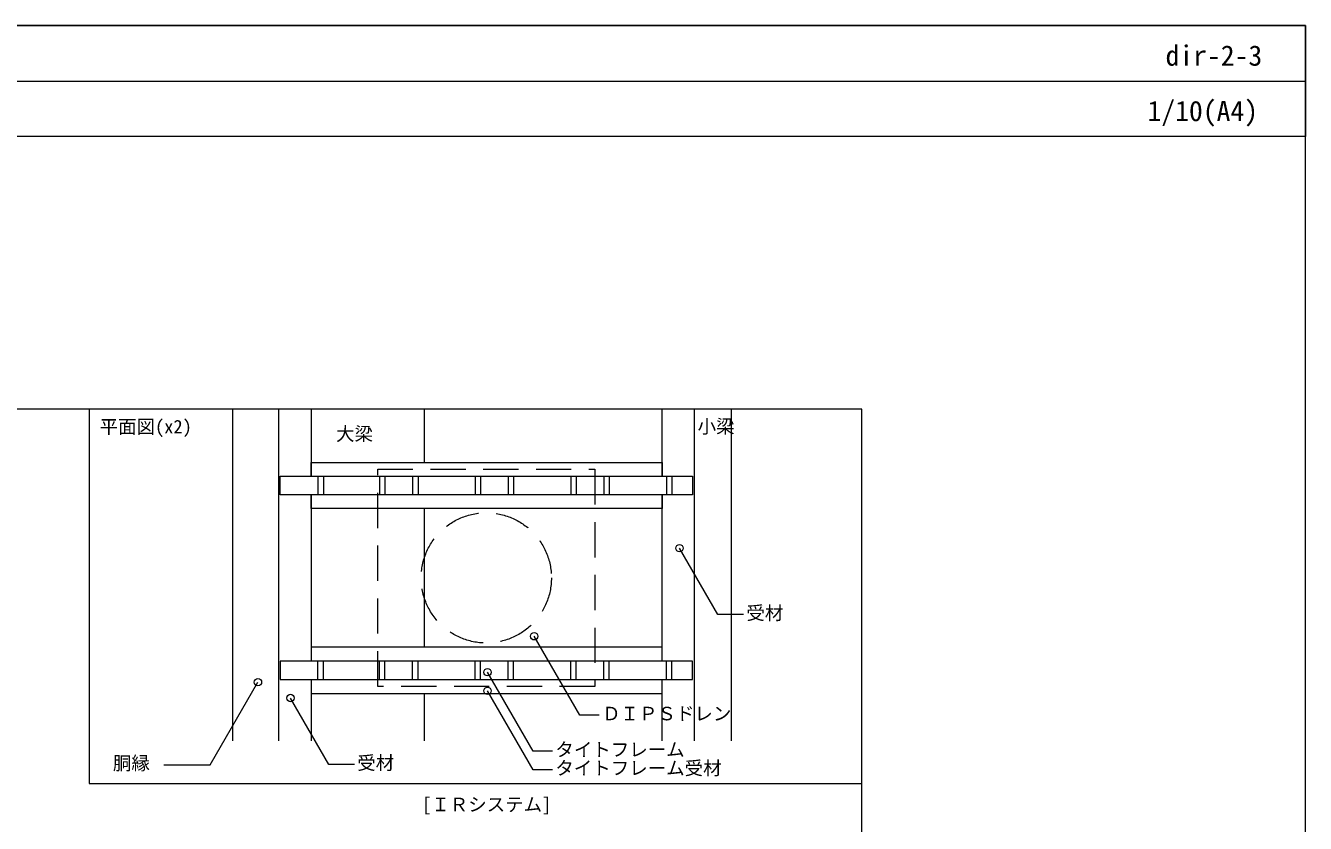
# Model space of a CAD drawing. Units: millimetres, scale not verified. Extents: x -1380 to 1380, y -955 to 955.
# Drawn here: x -5 to 1380, y 92 to 955 of the extents above; entities that cross this region are included whole.
import ezdxf
from ezdxf.enums import TextEntityAlignment as Align

# ---------------------------------------------------------------- set-up
doc = ezdxf.new("R2010")
doc.units = ezdxf.units.MM
doc.header["$LTSCALE"] = 3
doc.linetypes.add('USER1', pattern=[19.05, 12.7, -6.35])
for name, color, linetype, lineweight in [('0-0_0', 7, 'Continuous', 18), ('0-3_MOJI', 7, 'Continuous', 18), ('0-7_KANAMONO', 5, 'Continuous', 18), ('0-8_TEKKOTU', 7, 'Continuous', 18), ('0-9_doubuti', 5, 'Continuous', 18), ('0-A_dekki', 3, 'Continuous', 18), ('0-D_WAKU', 7, 'Continuous', 18)]:
    doc.layers.add(name, color=color, linetype=linetype, lineweight=lineweight)
doc.styles.add('ＭＳ ゴシック', font='')
doc.styles.get('ＭＳ ゴシック').set_extended_font_data('MS Gothic')

msp = doc.modelspace()

# ---------------------------------------------------------------- linework, layer by layer
at = {"layer": '0-0_0'}
msp.add_line((-1380.032, 894.954), (1379.968, 894.954), dxfattribs=at)
msp.add_lwpolyline([(-900.032, -660.046), (899.968, -660.046), (899.968, 539.954), (-900.032, 539.954)], close=True, dxfattribs=at)
at = {"layer": '0-3_MOJI'}
for points in [[(771.802, 317.609), (743.982, 317.609), (702.461, 389.526)], [(615.587, 208.754), (594.421, 208.754), (545.131, 294.128)], [(565.014, 169.8), (543.848, 169.8), (494.558, 255.174)], [(144.017, 155.072), (194.455, 155.072), (246.068, 244.469)], [(350.592, 155.372), (322.772, 155.372), (281.252, 227.288)], [(565.014, 149.747), (543.848, 149.747), (494.558, 235.121)]]:
    msp.add_lwpolyline(points, dxfattribs=at)
for centre in [(702.461, 389.526), (545.131, 294.128), (494.558, 255.174), (246.068, 244.469), (494.558, 235.121), (281.252, 227.288)]:
    msp.add_circle(centre, 4, dxfattribs=at)
at = {"layer": '0-7_KANAMONO', "linetype": 'USER1'}
msp.add_lwpolyline([(375.749, 474.788), (610.749, 474.788), (610.749, 239.788), (375.749, 239.788)], close=True, dxfattribs=at)
msp.add_circle((493.249, 357.288), 70.5, dxfattribs=at)
at = {"layer": '0-8_TEKKOTU'}
for p, q in [((426.252, 482.288), (426.252, 539.954)), ((718.752, 181.023), (718.752, 539.954)), ((758.752, 181.023), (758.752, 539.954)), ((426.252, 282.288), (426.252, 432.288)), ((426.252, 181.023), (426.252, 232.288))]:
    msp.add_line(p, q, dxfattribs=at)
at = {"layer": '0-9_doubuti'}
for p, q in [((218.752, 181.023), (218.752, 539.954)), ((268.752, 181.023), (268.752, 539.954)), ((303.752, 539.954), (303.752, 467.288)), ((683.752, 467.288), (683.752, 539.954)), ((303.752, 447.288), (303.752, 267.288)), ((683.752, 267.288), (683.752, 447.288)), ((303.752, 247.288), (303.752, 181.023)), ((683.752, 181.023), (683.752, 247.288))]:
    msp.add_line(p, q, dxfattribs=at)
for points in [[(303.752, 467.288), (303.752, 482.288), (683.752, 482.288), (683.752, 467.288)], [(683.752, 447.288), (683.752, 432.288), (303.752, 432.288), (303.752, 447.288)], [(683.752, 267.288), (683.752, 282.288), (303.752, 282.288), (303.752, 267.288)], [(303.752, 247.288), (303.752, 232.288), (683.752, 232.288), (683.752, 247.288)]]:
    msp.add_lwpolyline(points, dxfattribs=at)
at = {"layer": '0-A_dekki'}
for p, q in [((310.977, 467.288), (310.977, 447.288)), ((316.851, 467.288), (316.851, 447.288)), ((377.674, 467.288), (377.674, 447.288)), ((383.548, 467.288), (383.548, 447.288)), ((413.455, 467.288), (413.455, 447.288)), ((419.329, 467.288), (419.329, 447.288)), ((481.174, 467.288), (481.174, 447.288)), ((487.048, 467.288), (487.048, 447.288)), ((516.955, 467.288), (516.955, 447.288)), ((522.829, 467.288), (522.829, 447.288)), ((584.674, 467.288), (584.674, 447.288)), ((590.548, 467.288), (590.548, 447.288)), ((620.455, 467.288), (620.455, 447.288)), ((626.329, 467.288), (626.329, 447.288)), ((688.174, 467.288), (688.174, 447.288)), ((694.048, 467.288), (694.048, 447.288)), ((310.977, 247.288), (310.977, 267.288)), ((316.851, 247.288), (316.851, 267.288)), ((377.674, 247.288), (377.674, 267.288)), ((383.548, 247.288), (383.548, 267.288)), ((413.455, 247.288), (413.455, 267.288)), ((419.329, 247.288), (419.329, 267.288)), ((481.174, 247.288), (481.174, 267.288)), ((487.048, 247.288), (487.048, 267.288)), ((516.955, 247.288), (516.955, 267.288)), ((522.829, 247.288), (522.829, 267.288)), ((584.674, 247.288), (584.674, 267.288)), ((590.548, 247.288), (590.548, 267.288)), ((620.455, 247.288), (620.455, 267.288)), ((626.329, 247.288), (626.329, 267.288)), ((688.174, 247.288), (688.174, 267.288)), ((694.048, 247.288), (694.048, 267.288))]:
    msp.add_line(p, q, dxfattribs=at)
for points in [[(270.002, 467.288), (716.371, 467.288), (716.371, 447.288), (270.002, 447.288)], [(270.002, 247.288), (716.371, 247.288), (716.371, 267.288), (270.002, 267.288)]]:
    msp.add_lwpolyline(points, close=True, dxfattribs=at)
at = {"layer": '0-D_WAKU'}
for points in [[(1379.968, 834.954), (-1380.032, 834.954), (-1380.032, 954.954), (1379.968, 954.954)], [(-1380.032, -955.046), (1379.968, -955.046), (1379.968, 954.954), (-1380.032, 954.954)], [(63.179, 134.695), (899.968, 134.695), (899.968, 539.954), (63.179, 539.954)]]:
    msp.add_lwpolyline(points, close=True, dxfattribs=at)

# ---------------------------------------------------------------- texts
at = {"layer": '0-3_MOJI', "style": 'ＭＳ ゴシック'}
for s, p in [('平面図(x2)', (74.649, 509.232)), ('小梁', (722.037, 509.475)), ('大梁', (330.61, 501.458)), ('受材', (774.802, 307.609)), ('ＤＩＰＳドレン', (618.587, 198.754)), ('タイトフレーム', (568.014, 159.8)), ('胴縁', (89.037, 145.072)), ('受材', (353.592, 145.372)), ('タイトフレーム受材', (568.014, 139.747)), ('[ＩＲシステム]', (423.719, 100.37))]:
    msp.add_text(s, height=14.66, dxfattribs=at).set_placement(p, align=Align.BOTTOM_LEFT)
at = {"layer": '0-D_WAKU', "style": 'ＭＳ ゴシック'}
for s, p in [('dir-2-3', (1228.521, 904.954)), ('1/10(A4)', (1209.029, 844.954))]:
    msp.add_text(s, height=21.99, dxfattribs=at).set_placement(p, align=Align.BOTTOM_LEFT)

doc.saveas('drawing.dxf')
